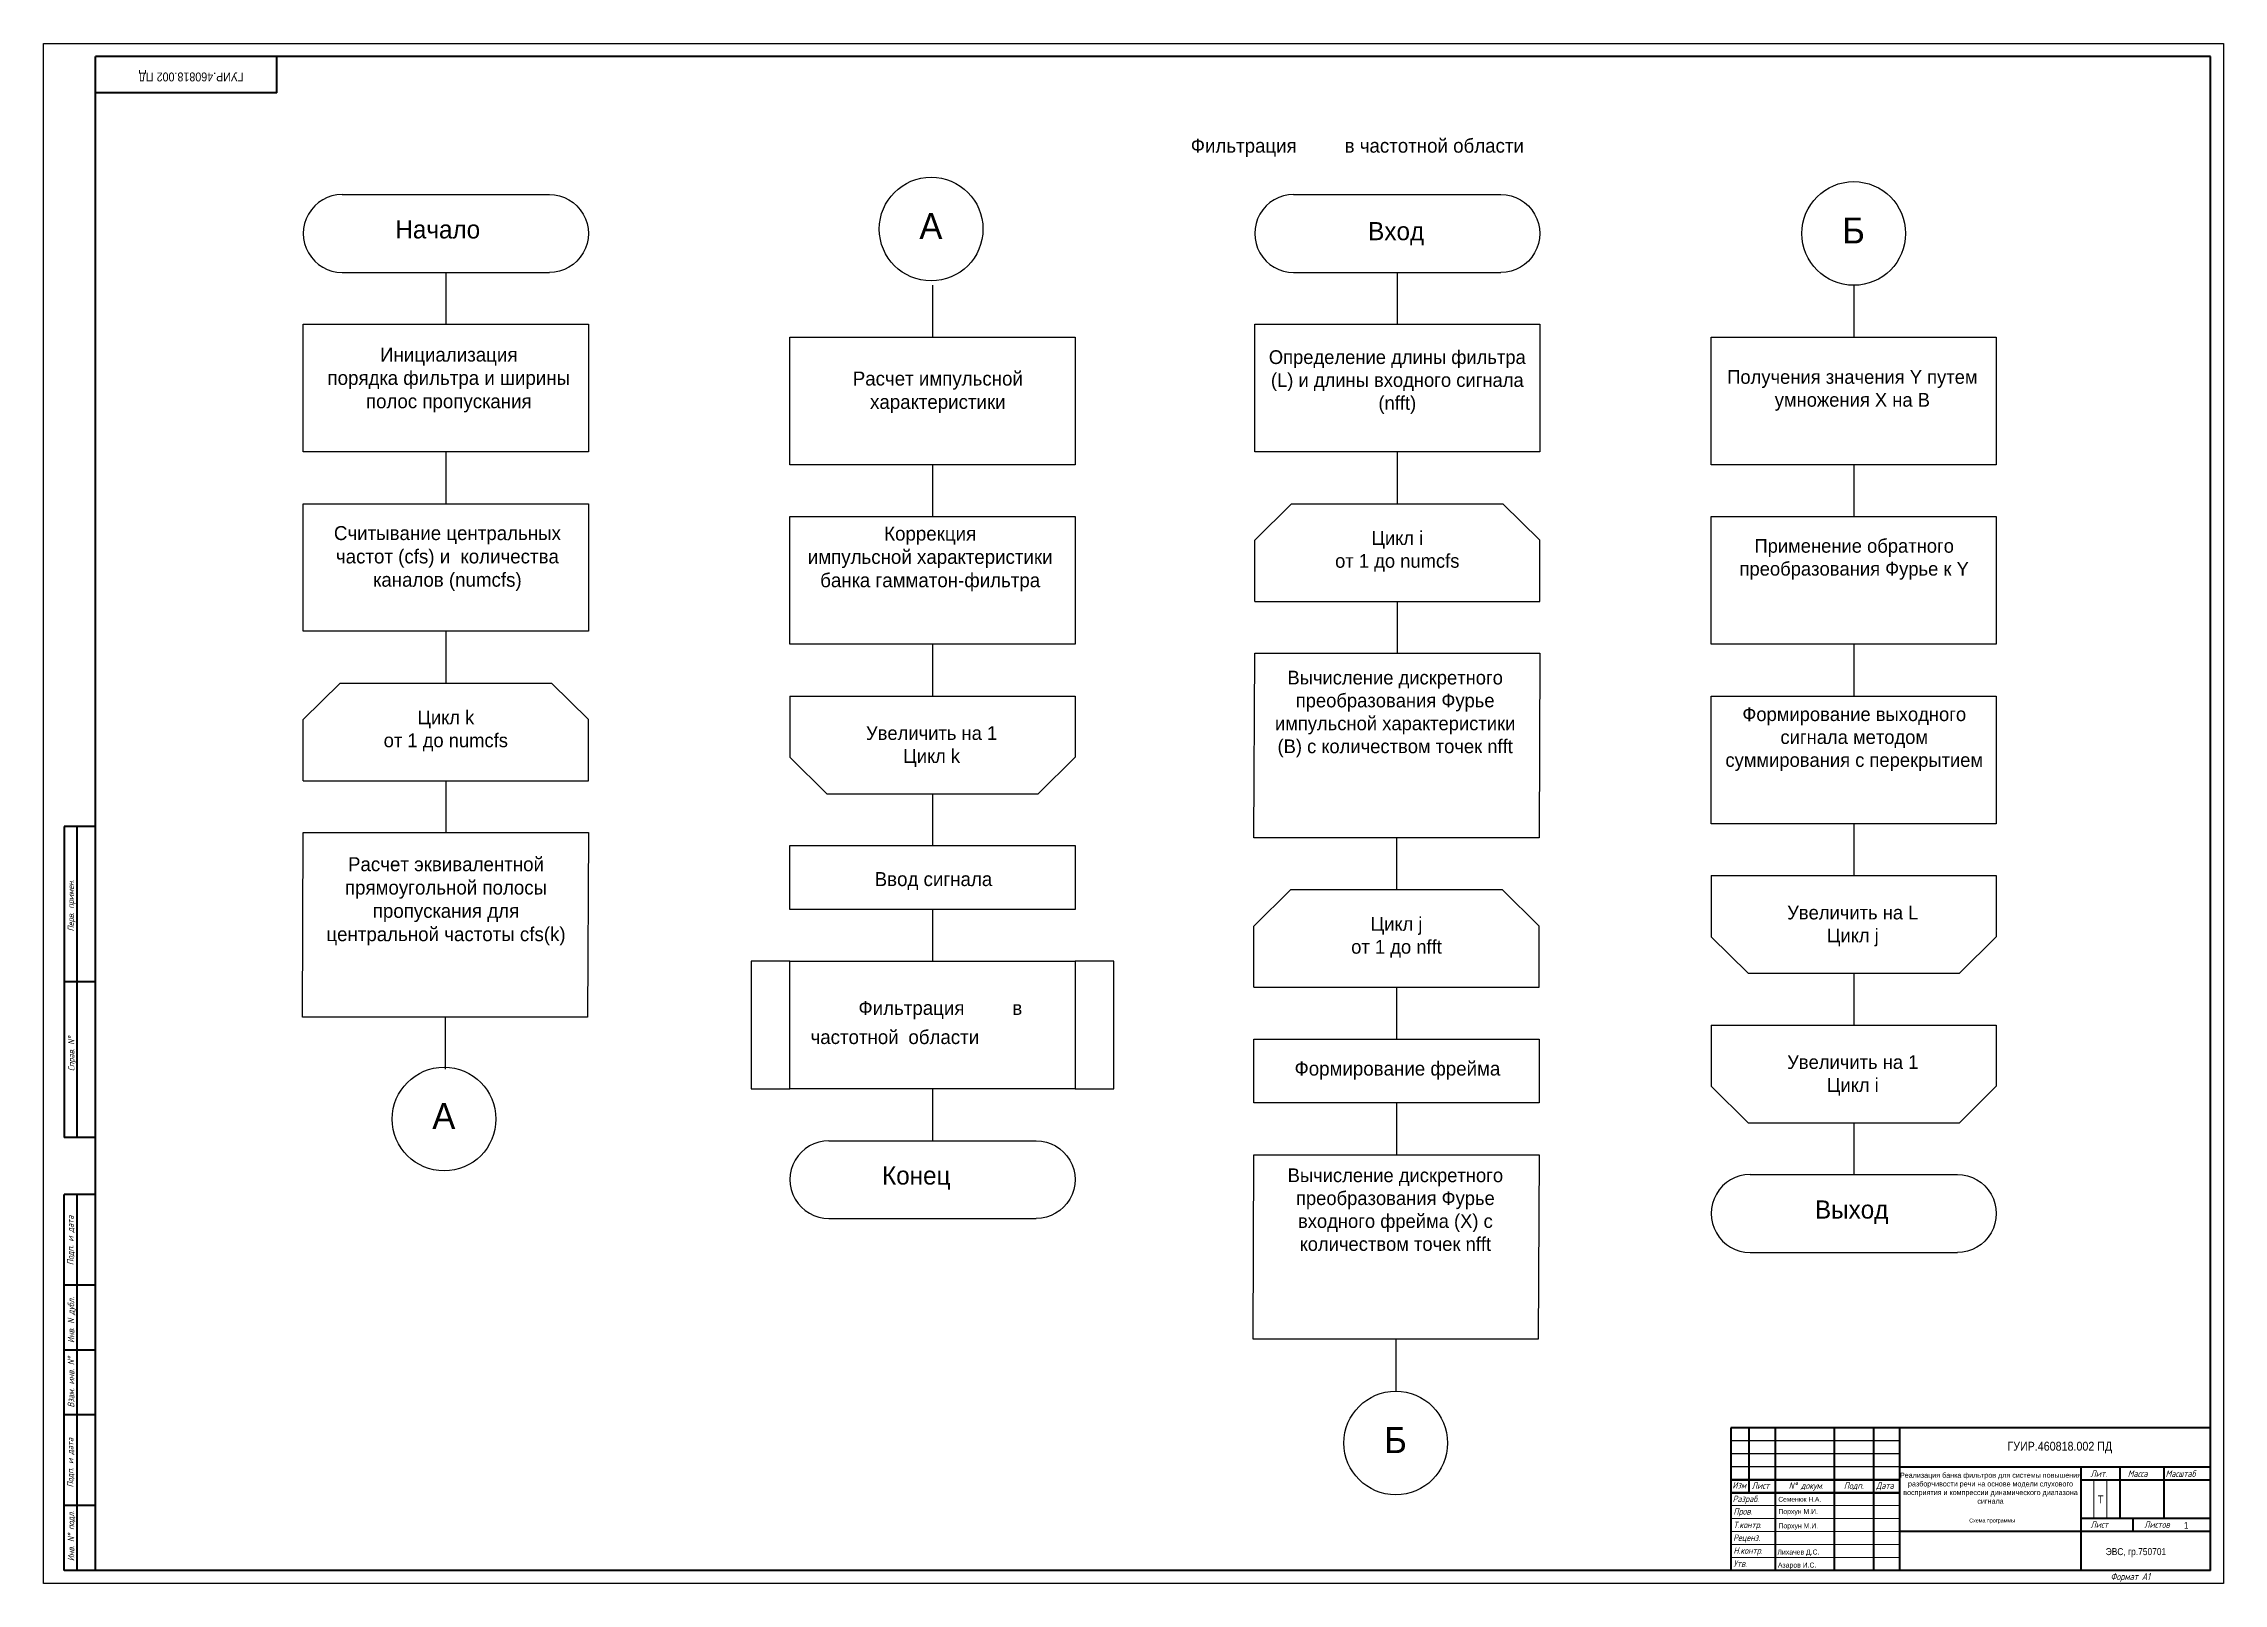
# Model space of a CAD drawing. Extents: x 21 to 3509, y 15 to 1466.
# Drawn here: x 2659 to 3500, y 74 to 668 of the extents above; entities that cross this region are included whole.
import ezdxf

# ---------------------------------------------------------------- set-up
doc = ezdxf.new("R2010")
doc.units = 0
doc.header["$MEASUREMENT"] = 0
doc.linetypes.add('ACAD_ISO02W100', pattern=[15, 12, -3])
doc.layers.get('0').update_dxf_attribs({"linetype": 'CONTINUOUS'})
doc.layers.add('4-текст', color=7, linetype='CONTINUOUS', true_color=0x00ad00)
doc.layers.add('KONTUR', color=7, linetype='CONTINUOUS')
for name, color, linetype, lineweight in [('Основная', 7, 'CONTINUOUS', 40), ('текст', 7, 'CONTINUOUS', 30), ('тонкая', 7, 'CONTINUOUS', 20)]:
    doc.layers.add(name, color=color, linetype=linetype, lineweight=lineweight)
doc.styles.add('стиль1', font='romans.shx', dxfattribs={"width": 0.75, "oblique": 15, "height": 3.5})

msp = doc.modelspace()

# ---------------------------------------------------------------- linework, layer by layer
at = {"linetype": 'ByBlock', "lineweight": 30}
for p, q in [((2773.96, 609.32), (2853.96, 609.32)), ((3141.05, 609.32), (3221.05, 609.32)), ((2773.96, 579.32), (2853.96, 579.32)), ((2813.96, 579.32), (2813.96, 559.32)), ((3001.74, 574.32), (3001.74, 554.32)), ((3141.05, 579.32), (3221.05, 579.32)), ((3181.05, 579.32), (3181.05, 559.32)), ((3357.16, 574.32), (3357.16, 554.32)), ((2813.96, 510.09), (2813.96, 490.09)), ((3001.74, 505.09), (3001.74, 485.09)), ((3181.05, 510.09), (3181.05, 490.09)), ((3357.16, 505.09), (3357.16, 485.09)), ((3126.05, 476.04), (3140.28, 490.09)), ((3140.28, 490.09), (3221.82, 490.09)), ((3236.05, 476.04), (3221.82, 490.09)), ((3126.05, 452.41), (3126.05, 476.04)), ((3236.05, 452.41), (3236.05, 476.04)), ((3126.05, 452.41), (3236.05, 452.41)), ((3181.05, 452.41), (3181.05, 432.41)), ((2813.96, 440.87), (2813.96, 420.87)), ((3001.74, 435.87), (3001.74, 415.87)), ((3357.16, 435.87), (3357.16, 415.87)), ((2758.96, 406.81), (2773.19, 420.87)), ((2773.19, 420.87), (2854.73, 420.87)), ((2868.96, 406.81), (2854.73, 420.87)), ((2946.74, 415.87), (3056.74, 415.87)), ((2946.74, 415.87), (2946.74, 392.24)), ((3056.74, 415.87), (3056.74, 392.24)), ((2758.96, 383.18), (2758.96, 406.81)), ((2868.96, 383.18), (2868.96, 406.81)), ((2946.74, 392.24), (2960.98, 378.18)), ((3056.74, 392.24), (3042.51, 378.18)), ((2758.96, 383.18), (2868.96, 383.18)), ((2813.96, 383.18), (2813.96, 363.18)), ((2960.98, 378.18), (3042.51, 378.18)), ((3001.74, 378.18), (3001.74, 358.18)), ((3357.16, 366.64), (3357.16, 346.64)), ((3180.75, 361.22), (3180.75, 341.22)), ((3302.16, 346.64), (3412.16, 346.64)), ((3302.16, 346.64), (3302.16, 323.01)), ((3412.16, 346.64), (3412.16, 323.01)), ((3125.75, 327.17), (3139.98, 341.22)), ((3139.98, 341.22), (3221.52, 341.22)), ((3235.75, 327.17), (3221.52, 341.22)), ((3001.74, 333.57), (3001.74, 313.57)), ((3125.75, 303.53), (3125.75, 327.17)), ((3235.75, 303.53), (3235.75, 327.17)), ((3302.16, 323.01), (3316.39, 308.96)), ((3412.16, 323.01), (3397.93, 308.96)), ((2946.74, 313.57), (2931.74, 313.57)), ((2931.74, 313.57), (2931.74, 264.34)), ((3071.74, 313.57), (3056.74, 313.57)), ((3071.74, 264.34), (3071.74, 313.57)), ((3125.75, 303.53), (3235.75, 303.53)), ((3180.75, 303.53), (3180.75, 283.53)), ((3316.39, 308.96), (3397.93, 308.96)), ((3357.16, 308.96), (3357.16, 288.96)), ((2813.66, 291.99), (2813.66, 271.99)), ((3302.16, 288.96), (3412.16, 288.96)), ((3302.16, 288.96), (3302.16, 265.33)), ((3412.16, 288.96), (3412.16, 265.33)), ((2931.74, 264.34), (2946.74, 264.34)), ((3001.74, 264.34), (3001.74, 244.34)), ((3056.74, 264.34), (3071.74, 264.34)), ((3302.16, 265.33), (3316.39, 251.27)), ((3412.16, 265.33), (3397.93, 251.27)), ((3180.75, 258.92), (3180.75, 238.92)), ((2961.74, 244.34), (3041.74, 244.34)), ((3316.39, 251.27), (3397.93, 251.27)), ((3357.16, 251.27), (3357.16, 231.27)), ((3317.16, 231.27), (3397.16, 231.27)), ((2961.74, 214.34), (3041.74, 214.34)), ((3317.16, 201.27), (3397.16, 201.27)), ((3180.45, 167.73), (3180.45, 147.73))]:
    msp.add_line(p, q, dxfattribs=at)
for p, q in [((3374.78, 128.57), (3309.78, 128.57)), ((3374.78, 123.57), (3309.78, 123.57)), ((3374.78, 118.57), (3309.78, 118.57)), ((3444.78, 78.57), (3444.78, 78.57))]:
    msp.add_line(p, q)
at = {"lineweight": 50}
for p, q in [((3374.78, 113.57), (3309.78, 113.57)), ((3374.78, 108.57), (3309.78, 108.57))]:
    msp.add_line(p, q, dxfattribs=at)
at = {"linetype": 'ByBlock', "lineweight": 30}
for points in [[(2868.96, 510.09), (2758.96, 510.09), (2758.96, 559.32), (2868.96, 559.32)], [(3236.05, 510.09), (3126.05, 510.09), (3126.05, 559.32), (3236.05, 559.32)], [(3056.74, 505.09), (2946.74, 505.09), (2946.74, 554.32), (3056.74, 554.32)], [(3412.16, 505.09), (3302.16, 505.09), (3302.16, 554.32), (3412.16, 554.32)], [(2868.96, 440.87), (2758.96, 440.87), (2758.96, 490.09), (2868.96, 490.09)], [(3056.74, 435.87), (2946.74, 435.87), (2946.74, 485.09), (3056.74, 485.09)], [(3412.16, 435.87), (3302.16, 435.87), (3302.16, 485.09), (3412.16, 485.09)], [(3235.75, 361.22), (3125.75, 361.22), (3126.05, 432.41), (3236.05, 432.41)], [(3412.16, 366.64), (3302.16, 366.64), (3302.16, 415.87), (3412.16, 415.87)], [(2868.66, 291.99), (2758.66, 291.99), (2758.96, 363.18), (2868.96, 363.18)], [(3056.74, 333.57), (2946.74, 333.57), (2946.74, 358.18), (3056.74, 358.18)], [(3056.74, 264.34), (2946.74, 264.34), (2946.74, 313.57), (3056.74, 313.57)], [(3235.75, 258.92), (3125.75, 258.92), (3125.75, 283.53), (3235.75, 283.53)], [(3235.45, 167.73), (3125.45, 167.73), (3125.75, 238.92), (3235.75, 238.92)]]:
    msp.add_lwpolyline(points, close=True, dxfattribs=at)
for centre in [(3001.2, 596.04), (3357.16, 594.32), (2813.28, 252.71), (3180.45, 127.73)]:
    msp.add_circle(centre, 20, dxfattribs=at)
for centre in [(2773.96, 594.32), (3141.05, 594.32), (2961.74, 229.34), (3317.16, 216.27)]:
    msp.add_ellipse(centre, major_axis=(0, 15), ratio=1, start_param=0, end_param=3.141593, dxfattribs=at)
at = {"linetype": 'ByBlock', "lineweight": 30, "extrusion": (0, 0, -1)}
for centre in [(2853.96, 594.32), (3221.05, 594.32), (3041.74, 229.34), (3397.16, 216.27)]:
    msp.add_ellipse(centre, major_axis=(0, 15), ratio=1, start_param=0, end_param=3.141593, dxfattribs=at)
at = {"layer": 'KONTUR'}
for p, q in [((2658.78, 73.57), (2658.78, 667.57)), ((2658.78, 667.57), (3499.78, 667.57)), ((3499.78, 667.57), (3499.78, 73.57)), ((3499.78, 73.57), (2658.78, 73.57))]:
    msp.add_line(p, q, dxfattribs=at)
at = {"layer": 'Основная'}
for p, q in [((2678.78, 118.57), (2678.78, 662.57)), ((3494.78, 662.57), (2678.78, 662.57)), ((2748.78, 648.57), (2748.78, 662.57)), ((3494.78, 78.57), (3494.78, 662.57)), ((2748.78, 648.57), (2678.78, 648.57)), ((2666.78, 365.57), (2666.78, 245.57)), ((2678.78, 365.57), (2666.78, 365.57)), ((2671.78, 245.57), (2671.78, 365.57)), ((2678.78, 305.57), (2666.78, 305.57)), ((2678.78, 245.57), (2666.78, 245.57)), ((2666.78, 78.57), (2666.78, 223.57)), ((2678.78, 223.57), (2666.78, 223.57)), ((2671.78, 78.57), (2671.78, 223.57)), ((2678.78, 188.57), (2666.78, 188.57)), ((2678.78, 163.57), (2666.78, 163.57)), ((2678.78, 138.57), (2666.78, 138.57)), ((3309.78, 133.57), (3309.78, 78.57)), ((3494.78, 133.57), (3309.78, 133.57)), ((3316.78, 108.57), (3316.78, 133.57)), ((3326.78, 133.57), (3326.78, 78.57)), ((3349.78, 78.57), (3349.78, 133.57)), ((3364.78, 133.57), (3364.78, 78.57)), ((3374.78, 133.57), (3374.78, 78.57)), ((2678.78, 78.57), (2678.78, 118.57)), ((3374.78, 118.57), (3494.78, 118.57)), ((3444.78, 118.57), (3444.78, 78.57)), ((3459.78, 118.57), (3459.78, 98.57)), ((3476.78, 118.57), (3476.78, 98.57)), ((3444.78, 113.57), (3494.78, 113.57)), ((2678.78, 103.57), (2666.78, 103.57)), ((3494.78, 93.57), (3374.78, 93.57)), ((3494.78, 98.57), (3444.78, 98.57)), ((3464.78, 98.57), (3464.78, 93.57)), ((3494.78, 78.57), (2666.78, 78.57))]:
    msp.add_line(p, q, dxfattribs=at)
at = {"layer": 'тонкая'}
for p, q in [((3449.77, 113.36), (3449.77, 98.57)), ((3454.85, 113.36), (3454.85, 98.57)), ((3309.78, 103.57), (3374.78, 103.57)), ((3374.78, 98.57), (3309.78, 98.57)), ((3374.78, 93.57), (3309.78, 93.57))]:
    msp.add_line(p, q, dxfattribs=at)
for points in [[(3309.78, 88.57), (3374.78, 88.57)], [(3309.78, 83.57), (3374.78, 83.57)]]:
    msp.add_lwpolyline(points, dxfattribs=at)

# ---------------------------------------------------------------- texts
at = {"linetype": 'ACAD_ISO02W100', "lineweight": 30, "attachment_point": 1}
for s, width, gutter_width, heights, insert, char_height in [('\\pxi-3,l4,t4;{\\Ftxt|c204;Фильтрация^Iв частотной области}', 175.4949, 79.36, [4.48], (3095.97, 630.89), 5.3965), ('{\\Ftxt|c204;Начало }', 14.4599, 20.51, [4.42], (2794.49, 599.41), 7), ('{\\Ftxt|c204;Вход }', 14.4599, 20.51, [4.42], (3169.82, 598.73), 7), ('\\pxi-3.29170E-016,l1,qc;{\\Ftxt|c204;Инициализация}^J{\\Ftxt|c204;порядка} {\\Ftxt|c204;фильтра и ширины полос пропускания }', 107.8135, 30.17, [53.61], (2758.5, 550.3), 5.39647), ('\\pxi-3.29170E-016,l1,qc;{\\Ftxt|c204;Расчет импульсной характеристики \\P\\pi0,l0,q*;\\P\\pi-3,l4,t8; }', 83.5186, 79.36, [42.13], (2959.33, 541.06), 5.3965), ('\\pxqc;{\\Ftxt|c204;Считывание центральных частот (}cfs{\\Ftxt|c204;) и} {\\Ftxt|c204; количества каналов (}numcfs{\\Ftxt|c204;) }', 98.0418, 79.36, [35.32], (2765.56, 481.44), 5.39647), ('\\pxqc;{\\Ftxt|c204;Коррекция ^Jимпульсной характеристики банка гамматон-фильтра}', 102.9195, 79.36, [45.55], (2949.38, 481.25), 5.3965), ('\\pxi-3,l4,t8;{\\Ftxt|c204;^I }', 123.078, 79.36, [4.42], (2842.62, 445.28), 5.3965), ('\\pxqc;{\\Ftxt|c204;Расчет эквивалентной прямоугольной полосы пропускания для центральной частоты} cfs(k)', 101.4849, 30.17, [61.63], (2763.29, 353.71), 5.39647), ('\\pxqc;{\\Ftxt|c204;Ввод сигнала}', 95.5188, 79.36, [20.81], (2954.34, 347.97), 5.3965), ('\\pxi-3,l4,t4;{\\Ftxt|c204;Фильтрация^Iв}', 104.4184, 79.36, [0], (2967.77, 298.25), 5.3965), ('\\pxi-3,l4,t4;{\\Ftxt|c204;частотной^Iобласти}', 104.4184, 79.36, [0], (2949.26, 287.03), 5.3965), ('\\pxqc;{\\Ftxt|c204;Формирование фрейма}', 101.3103, 79.36, [19.92], (3130.45, 274.88), 5.3965), ('{\\Ftxt|c204;Конец }', 14.4599, 20.51, [4.42], (2982.27, 234.43), 7), ('{\\Ftxt|c204;Выход }', 14.4599, 20.51, [4.42], (3342.2, 221.3), 7)]:
    msp.add_mtext_dynamic_manual_height_columns(s, width=width, gutter_width=gutter_width, heights=heights, dxfattribs=dict(at, insert=insert, char_height=char_height))
at = {"linetype": 'ByBlock', "lineweight": 30, "attachment_point": 1}
for s, insert, char_height, width in [('\\pxqc;{\\Ftxt|c204;А}', (2950.32, 602.18), 10, 101.5774), ('\\pxqc;{\\Ftxt|c204;Б}', (3306.28, 600.46), 10, 101.5774), ('\\pxqc;{\\Ftxt|c204;Определение длины фильтра (}L{\\Ftxt|c204;)} {\\Ftxt|c204;и} {\\Ftxt|c204;длины входного сигнала (}nfft{\\Ftxt|c204;)}', (3130.27, 549.27), 5.3, 101.5774), ('\\pxqc;{\\Ftxt|c204;Получения значения }Y {\\Ftxt|c204;путем умножения }X {\\Ftxt|c204;на }B', (3307.4, 541.63), 5.3, 98.4521), ('\\pxqc;{\\Ftxt|c204;Цикл }i{\\Ftxt|c204;^Jот 1 до }numcfs', (3130.26, 479.51), 5.3, 101.5774), ('\\pxqc;{\\Ftxt|c204;Применение обратного преобразования Фурье к }Y', (3306.54, 476.47), 5.3, 101.5774), ('\\pxqc;{\\Ftxt|c204;Вычисление дискретного преобразования Фурье} {\\Ftxt|c204;импульсной характеристики (}B{\\Ftxt|c204;)} {\\Ftxt|c204;с количеством точек }nfft', (3129.25, 425.65), 5.3, 101.9673), ('\\pxqc;{\\Ftxt|c204;Цикл }k{\\Ftxt|c204;^Jот 1 до }numcfs', (2763.17, 410.28), 5.3, 101.5774), ('\\pxqc;{\\Ftxt|c204;Увеличить на }1{\\Ftxt|c204; ^JЦикл }k', (2950.6, 404.24), 5.3, 101.5774), ('\\pxqc;{\\Ftxt|c204;Формирование выходного сигнала} {\\Ftxt|c204;методом суммирования с перекрытием}', (3306.57, 411.53), 5.3, 101.5774), ('\\pxqc;{\\Ftxt|c204;Цикл }j{\\Ftxt|c204;^Jот 1 до }nfft', (3129.96, 330.63), 5.3, 101.5774), ('\\pxqc;{\\Ftxt|c204;Увеличить на }L{\\Ftxt|c204; ^JЦикл }j', (3306.01, 335.01), 5.3, 101.5774), ('\\pxqc;{\\Ftxt|c204;Увеличить на }1{\\Ftxt|c204; ^JЦикл} i', (3306.01, 277.33), 5.3, 101.5774), ('\\pxqc;{\\Ftxt|c204;А}', (2762.4, 258.85), 10, 101.5774), ('\\pxqc;{\\Ftxt|c204;Вычисление дискретного преобразования Фурье входного фрейма (}X{\\Ftxt|c204;) с количеством точек }nfft', (3128.71, 233.66), 5.3, 103.2184), ('\\pxqc;{\\Ftxt|c204;Б}', (3129.58, 133.87), 10, 101.5774)]:
    msp.add_mtext(s, dxfattribs=dict(at, insert=insert, char_height=char_height, width=width))
at = {"layer": '4-текст', "lineweight": -3, "width": 0.9}
msp.add_text('ГУИР.460818.002 ПД', height=3.43, rotation=180, dxfattribs=at).set_placement((2735.93, 656.42))
for s, height, p in [('ГУИР.460818.002 ПД', 3.43, (3416.44, 124.78)), ('Семенюк Н.А.', 1.8564, (3328.07, 105.09)), ('Порхун М.И.', 1.9291, (3328.07, 100.35)), ('Т', 3.09, (3451.28, 104.4)), ('Порхун М.И.', 1.9291, (3328.13, 94.82)), ('1', 2.5, (3484.56, 94.72)), ('Лихачев Д.С.', 1.9291, (3327.74, 84.71)), ('ЭВС, гр.750701', 2.695, (3454.36, 84.48)), ('Азаров И.С.', 1.9291, (3327.91, 79.68))]:
    msp.add_text(s, height=height, dxfattribs=at).set_placement(p)
at = {"layer": '4-текст', "attachment_point": 1}
for s, width, heights, insert, char_height in [('\\pxqc;{\\Ftxt|c204;Реализация банка фильтров для системы повышения разборчивости речи на основе модели слухового восприятия и компрессии динамического диапазона сигнала    }', 70.3048, [16.91], (3374.78, 116.3), 2), ('\\pxi-3,l4,qc,t4;{\\Ftxt|c204;Схема^Iпрограммы}', 70, [5.73], (3374.78, 98.57), 1.5)]:
    msp.add_mtext_dynamic_manual_height_columns(s, width=width, gutter_width=35, heights=heights, dxfattribs=dict(at, insert=insert, char_height=char_height))
at = {"layer": 'текст', "style": 'стиль1', "oblique": 15, "width": 0.75}
for s, p in [('Перв. примен.', (2670.53, 325.08)), ('Справ. N%%d', (2670.69, 271.2)), ('Подп. и дата', (2670.35, 196.34)), ('Инв. N дубл.', (2670.6, 166.32)), ('Взам. инв. N%%d', (2670.6, 141.39)), ('Подп. и дата', (2670.3, 110.6)), ('Инв. N%%d подл.', (2670.6, 82.14))]:
    msp.add_text(s, height=2.5, rotation=90, dxfattribs=at).set_placement(p)
for s, height, p in [('Изм', 2.5, (3310.33, 110.18)), ('Лист', 2.5, (3317.8, 110.03)), ('N%%d докум. ', 2.5, (3332.08, 110.03)), ('Подп.', 2.5, (3353.34, 110.03)), ('Дата', 2.5, (3365.79, 110.03)), ('Лит.', 2.5, (3448.5, 114.64)), ('Масса', 2.5, (3462.87, 114.64)), ('Масштаб', 2.5, (3477.47, 114.64)), ('Разраб.', 2.5, (3310.44, 104.93)), ('Пров.', 2.5, (3310.74, 100.1)), ('Т.контр.', 2.5, (3310.74, 94.9)), ('Лист', 2.5, (3448.5, 95.02)), ('Листов', 2.5, (3469.22, 95.02)), ('Реценз.', 2.5, (3310.64, 89.93)), ('Н.контр.', 2.5, (3310.74, 84.98)), ('Утв.', 2.5, (3310.74, 79.96)), ('Формат А1', 2.75, (3456.24, 74.82))]:
    msp.add_text(s, height=height, dxfattribs=at).set_placement(p)

doc.saveas('drawing.dxf')
